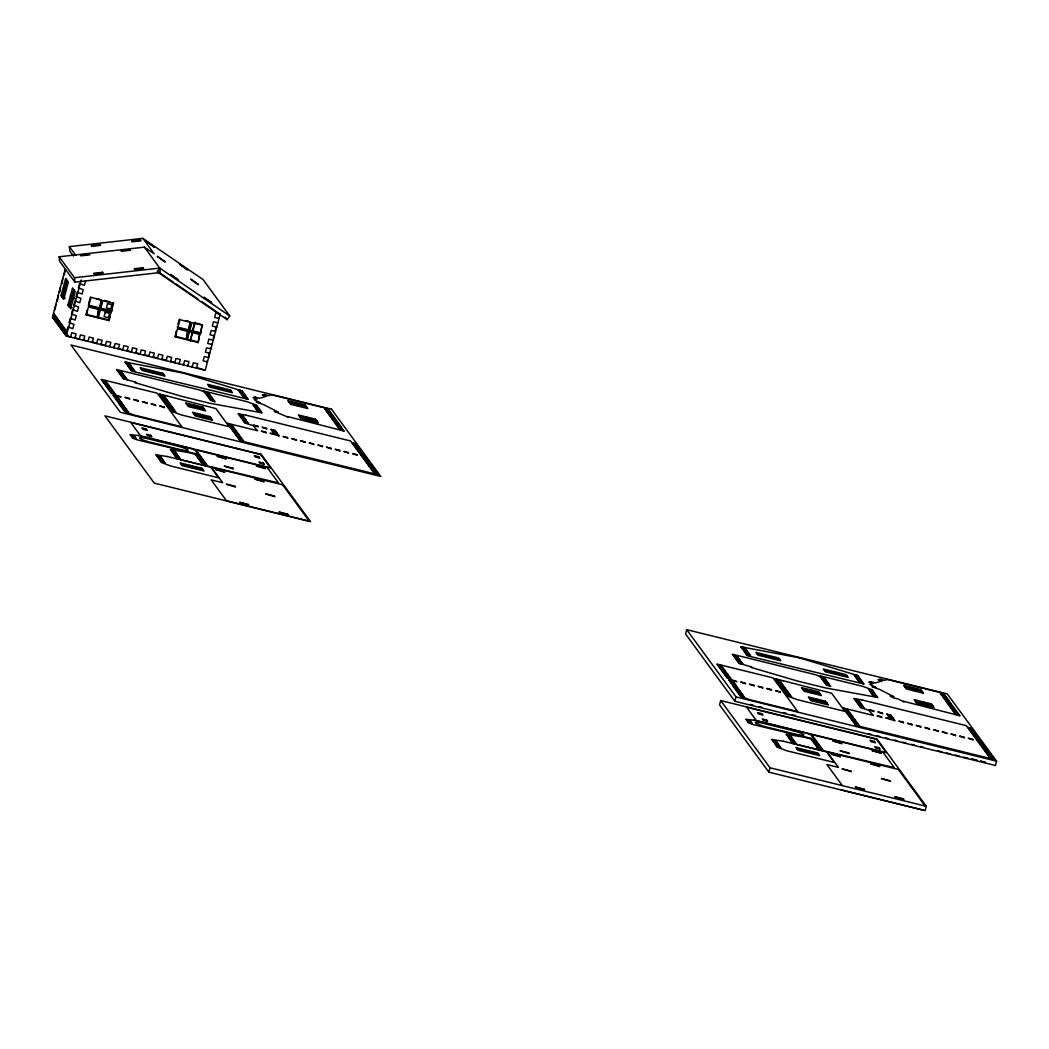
<?xml version="1.0" encoding="UTF-8"?>
<svg xmlns="http://www.w3.org/2000/svg" width="1049" height="1049" viewBox="0 0 1049 1049"><rect width="100%" height="100%" fill="white"/><g stroke="black" fill="none" stroke-linecap="round" stroke-linejoin="round"><path stroke-width="1.5" d="M52.961 317.886L54.115 313.559L53.473 318.594M53.984 319.289L55.138 314.949L54.509 319.997M62.337 297.457L61.052 295.713L63.202 287.649L64.487 289.406L62.337 297.457L65.235 298.178M55.02 320.692L56.174 316.352L55.531 321.387M56.043 322.095L57.197 317.755L56.554 322.79M57.066 323.498L58.219 319.158L57.59 324.193M58.101 324.902L59.255 320.561L58.613 325.596M59.124 326.291L60.278 321.964L59.636 327M60.147 327.694L61.301 323.354L60.658 328.403M61.183 329.098L62.337 324.757L61.694 329.806M69.221 306.846L67.936 305.089L70.073 297.037L71.358 298.781L69.221 306.846L72.237 307.737M71.647 297.706L70.362 295.949L72.512 287.885L73.797 289.642L71.647 297.706L74.545 298.414M62.206 330.501L63.36 326.16L62.717 331.196M71.778 297.877L73.928 289.812L75.2 291.57L73.063 299.634L71.778 297.877L74.676 298.585M63.228 331.904L64.382 327.563L63.74 332.599M64.264 333.307L65.418 328.966L64.776 334.002M201.788 301.627L220.146 314.175L205.211 370.284L66.257 336.034L81.193 279.939M85.533 281.001L84.379 285.341L79.514 283.571L78.36 287.911L83.225 289.681L82.071 294.022L77.206 292.251L76.052 296.579L80.917 298.349L79.763 302.689L74.899 300.919L73.745 305.259L78.609 307.029L77.456 311.369L72.591 309.599L71.437 313.939L76.302 315.71L75.148 320.037L70.283 318.267L69.129 322.607L73.994 324.377L72.84 328.717L67.975 326.947L65.746 335.339L70.598 337.109L71.752 332.769L76.105 333.831L74.951 338.171L74.427 337.476L79.291 339.247L80.445 334.906L84.785 335.982L83.632 340.309L83.12 339.614L87.972 341.384L89.126 337.044L93.466 338.119L92.312 342.459L91.801 341.751L96.652 343.521L97.806 339.181L102.146 340.256L100.992 344.597L100.481 343.888L105.346 345.672L106.5 341.331L110.84 342.394L109.686 346.734L109.175 346.039M97.177 317.65L98.803 308.891L97.177 317.65L86.32 314.975L86.883 310.255M88.601 303.79L90.384 297.077L101.753 300.447L99.616 308.511L88.759 305.836L90.896 297.772M86.32 314.975L88.47 306.924L99.327 309.599M99.616 308.511L101.242 299.752L96.587 298.598M111.548 311.448L113.187 302.689L111.548 311.448L100.691 308.773L101.609 302.702M100.691 308.773L102.841 300.722L113.698 303.397M109.122 320.601L110.748 311.841L109.122 320.601L98.265 317.926L100.402 309.861L111.26 312.536M148.761 356.372L149.915 352.031L154.255 353.093L153.102 357.434M157.455 358.509L158.609 354.169L162.949 355.244L161.795 359.571M166.135 360.646L167.289 356.306L171.63 357.381L170.476 361.721M186.197 339.588L187.823 330.828L186.197 339.588L175.34 336.913L176.258 330.841M177.976 324.39L179.405 319.014M175.34 336.913L177.478 328.862L188.335 331.536M188.623 330.448L190.262 321.689L188.623 330.448L177.766 327.773L179.917 319.709L190.774 322.384M187.128 337.817L188.558 332.441M200.569 333.385L202.195 324.626L200.569 333.385L189.712 330.71L190.984 323.302M189.712 330.71L191.862 322.659L202.719 325.334M190.262 340.938L195.271 322.148M199.769 333.779L198.13 342.538L199.769 333.779L192.019 331.864M208.856 353.959L208.594 357.552L204.253 356.49L203.1 360.817L207.44 361.892L206.928 361.197M215.399 329.386L216.16 326.488L216.684 327.183L212.331 326.121L213.485 321.781L217.838 322.856M686.728 629.688L685.574 634.016L734.864 701.27L995.396 765.482L996.55 761.141L947.26 693.887L686.728 629.688L736.018 696.929L996.55 761.141M720.702 700.548L719.548 704.889L768.838 772.13L925.152 810.654L926.306 806.314L877.03 739.073L720.702 700.548L769.992 767.789L926.306 806.314M734.864 701.27L736.018 696.929M768.838 772.13L769.992 767.789M59.15 256.769L74.505 277.71L159.763 268.111L160.195 272.543L74.925 282.155L59.57 261.214L59.15 256.769L144.421 247.158L159.763 268.111L157.18 271.809L227.148 319.67L229.744 315.972L203.047 279.545L142.808 238.346L69.404 246.62L69.837 251.052L73.482 256.035M220.146 314.175L215.792 313.1L214.639 317.441L218.992 318.516L218.467 317.808M103.877 300.394L110.079 301.928M185.607 320.535L188.702 321.309M194.445 322.725L200.647 324.246M70.362 295.949L73.26 296.657M61.052 295.713L63.95 296.421M88.247 305.128L99.104 307.803M100.18 308.078L111.037 310.753M177.255 327.065L188.112 329.74M189.2 330.015L200.057 332.69M91.053 306.977L97.255 308.511M102.999 309.927L109.201 311.448M200.28 334.474L189.423 331.799L187.286 339.863L198.13 342.538M67.936 305.089L70.834 305.81M85.808 314.28L96.665 316.955M97.754 317.218L108.611 319.893M174.829 336.218L185.686 338.893M186.761 339.155L197.618 341.83M68.159 335.378L65.261 334.67L66.415 330.33L66.9 330.999M136.672 352.818L140.081 354.221L141.235 349.894L145.575 350.956L144.421 355.296L143.91 354.601M145.352 354.955L148.25 355.663M154.046 357.093L156.93 357.801M162.726 359.23L165.624 359.951M171.407 361.367L174.816 362.784L175.97 358.443L180.31 359.519L179.156 363.859L178.645 363.151M197.461 367.793L205.211 370.284M750.192 704.43L753.077 705.138M758.873 706.567L761.771 707.275M783.472 712.625L786.37 713.346M792.165 714.762L795.05 715.484M868.152 733.631L871.05 734.339M876.833 735.769L879.731 736.477M885.513 737.906L888.411 738.614M894.207 740.043L897.092 740.764M902.887 742.194L905.785 742.902M911.568 744.331L914.466 745.039M920.261 746.468L923.146 747.176M937.622 750.743L941.963 751.818M946.316 752.894L950.656 753.956M954.996 755.031L959.337 756.093M963.677 757.168L968.017 758.243M841.114 789.831L923.894 810.221M144.421 247.158L154.151 253.819L142.808 238.346M159.763 268.111L229.744 315.972M158.727 272.176L167.302 278.024M168.522 278.864L173.413 282.22M175.865 283.886L197.894 298.965M984.88 761.823L985.391 762.518L980.54 760.748M976.199 759.673L976.711 760.381L971.846 758.611M922.097 691.291L920.812 689.547L912.748 687.554L914.033 689.298L922.228 691.461L923.513 693.219L915.449 691.225L914.164 689.481M912.945 689.036L911.66 687.279L903.595 685.299L904.881 687.043L913.076 689.206L914.361 690.963L906.297 688.97L905.012 687.226M847.081 675.923L846.123 674.625L835.266 671.95L836.223 673.248L847.199 676.094L848.156 677.405L837.299 674.73L836.341 673.419M835.135 672.986L834.178 671.675L823.321 669L824.278 670.311L835.266 673.156L836.21 674.455L825.366 671.78L824.409 670.481M925.048 805.894L898.35 769.468L827.084 751.897L838.426 767.383L826.914 764.551L842.268 785.491M779.656 659.31L778.712 658.011L767.855 655.337L768.812 656.635L779.787 659.48L780.744 660.791L769.887 658.116L768.93 656.805M767.724 656.372L766.767 655.061L755.909 652.386L756.867 653.697L767.855 656.543L768.799 657.841L757.942 655.166L756.998 653.868M818.679 754.218L817.761 752.946L807.389 750.402L808.32 751.661L818.81 754.388L819.741 755.66L809.369 753.103L808.451 751.831M807.232 751.399L806.301 750.127L795.942 747.57L796.873 748.842L807.363 751.569L808.294 752.841L797.922 750.284L796.991 749.012M225.247 317.073L227.148 319.67M215.006 330.828L215.53 331.523L211.177 330.461L210.023 334.788L214.376 335.864L213.852 335.169L213.222 340.204L208.869 339.129L207.715 343.469L212.055 344.544L211.544 343.836M194.498 325.033L193.986 324.338L191.036 338.053M210.39 348.176L210.901 348.884L206.561 347.809L205.407 352.149L209.748 353.211L209.236 352.516M192.832 328.678L193.344 329.373M191.679 333.018L192.19 333.713M196.019 367.438L196.53 368.133L197.684 363.806L193.344 362.731L192.19 367.071L191.679 366.363M187.325 365.301L187.85 365.996L189.004 361.656L184.65 360.594L183.496 364.921L182.985 364.226M69.404 246.62L75.79 255.327M101.242 299.752L101.753 300.447M135.229 352.451L135.741 353.159L136.895 348.819L132.554 347.743L131.4 352.084L126.536 350.314L127.047 351.022L128.201 346.681L123.861 345.606L122.707 349.946L117.855 348.176L118.367 348.871L119.52 344.544L115.18 343.469L114.026 347.809L113.515 347.101M63.91 274.104L64.435 274.799L65.064 269.763L52.45 317.191L66.257 336.034M62.756 278.444L62.114 283.479L61.603 282.771M60.449 287.111L59.806 292.16L59.295 291.452M58.141 295.792L57.498 300.827L56.987 300.132M55.833 304.472L55.191 309.507L54.679 308.799M74.505 277.71L74.925 282.155M65.628 278.51L63.491 286.561L64.776 288.318L66.913 280.253L65.628 278.51M64.605 289.576L62.468 297.641L63.753 299.385L65.89 291.32L64.605 289.576M67.044 280.437L64.894 288.488L66.179 290.245L68.329 282.181L67.044 280.437M71.489 298.965L69.339 307.016L70.624 308.773L72.774 300.709L71.489 298.965M105.241 312.287L104.087 316.628L108.427 317.69L109.581 313.349L105.241 312.287M107.536 303.62L106.395 307.947L110.735 309.022L111.889 304.695L107.536 303.62M135.937 382.321L134.901 382.61L181.923 396.404L209.38 403.17L262.132 412.834L256.769 410.356L261.109 411.431L260.598 410.723L255.746 408.953L260.086 410.028L259.575 409.32L254.71 407.55L259.051 408.625L258.539 407.93L253.688 406.16L258.028 407.222L257.516 406.527L252.665 404.757L257.005 405.819L256.494 405.124L246.817 401.623L203.493 390.949L204.529 392.352L208.869 393.427L199.153 389.887L116.544 369.523L117.567 370.926L122.431 372.697L118.078 371.621L118.603 372.329L123.454 374.1L119.114 373.024L119.625 373.732L124.477 375.503L120.137 374.427L120.648 375.122L125.513 376.893L121.16 375.83L121.684 376.525L126.536 378.296L122.195 377.234L122.707 377.928L127.532 379.659L123.179 378.584L135.937 382.321M183.483 373.129L124.87 362.023L129.211 363.098L129.735 363.793L125.382 362.718L130.246 364.488L130.758 365.196L126.418 364.121L131.781 366.599L127.44 365.524L127.952 366.232L132.817 368.002L128.463 366.927L128.988 367.622L133.839 369.392L129.499 368.33L130.01 369.025L134.862 370.795L130.522 369.733L131.518 371.084L248.39 399.354L243.525 397.584L243.014 396.876L247.354 397.951L241.991 395.473L246.331 396.548L245.82 395.84L240.968 394.07L245.309 395.145L244.797 394.45L239.933 392.68L244.273 393.742L243.761 393.047L238.91 391.277L243.25 392.339L242.739 391.644L237.887 389.874L242.227 390.949L183.483 373.129M255.077 397.047L253.032 397.61L257.28 398.856L254.199 399.708L260.165 402.803L256.271 402.042L264.151 404.862L278.208 412.126L274.313 411.365L288.16 417.266L287.649 416.571L344.321 431.1L339.456 429.329L338.945 428.635L343.285 429.71L338.434 427.94L337.922 427.231L342.262 428.307L336.899 425.828L341.24 426.904L340.728 426.196L335.864 424.425L340.217 425.501L339.692 424.806L334.841 423.035L339.181 424.098L338.67 423.403L333.818 421.632L338.158 422.695L337.647 422L332.782 420.229L337.135 421.305L336.611 420.597L331.759 418.826L336.1 419.902L335.588 419.194L330.737 417.423L335.077 418.499L334.565 417.79L329.714 416.02L334.054 417.096L333.543 416.401L328.678 414.63L333.018 415.692L332.507 414.998L327.655 413.227L331.995 414.289L331.484 413.594L326.632 411.824L330.973 412.886L330.461 412.191L325.596 410.421L329.937 411.496L329.425 410.788L324.574 409.018L328.914 410.093L327.891 408.69L271.73 394.844L268.649 395.709L264.4 394.463L262.342 395.027L266.59 396.273L259.326 398.292L255.077 397.047M751.687 667.007L750.651 667.295L797.673 681.089L825.13 687.856L877.882 697.506L873.03 695.736L872.519 695.041L876.859 696.103L872.007 694.333L871.496 693.638L875.836 694.713L870.972 692.93L870.46 692.235L874.8 693.31L869.437 690.832L873.778 691.907L873.266 691.199L868.415 689.429L872.755 690.504L872.244 689.809L862.566 686.308L819.243 675.635L820.279 677.038L824.619 678.1L814.903 674.559L732.294 654.209L733.317 655.612L738.181 657.382L733.828 656.307L734.352 657.002L739.204 658.772L734.864 657.71L735.375 658.405L740.227 660.175L735.887 659.113L736.398 659.808L741.263 661.578L736.909 660.516L737.434 661.211L742.286 662.981L737.945 661.906L738.457 662.614L743.282 664.332L738.929 663.27L751.687 667.007M799.233 657.802L740.62 646.708L744.974 647.771L745.485 648.479L741.145 647.403L745.996 649.174L746.508 649.882L742.168 648.807L747.019 650.577L747.531 651.272L743.19 650.21L748.566 652.675L744.213 651.613L744.738 652.308L749.589 654.078L745.249 653.016L745.76 653.711L750.612 655.481L746.272 654.406L747.268 655.769L864.14 684.027L859.275 682.256L858.764 681.562L863.104 682.624L858.252 680.853L857.741 680.158L862.081 681.234L857.23 679.464L856.718 678.755L861.059 679.831L856.194 678.06L855.682 677.352L860.023 678.428L854.66 675.949L859 677.025L858.488 676.33L853.637 674.559L857.977 675.622L799.233 657.802M870.827 681.719L868.782 682.296L873.03 683.542L869.949 684.394L875.915 687.475L872.021 686.715L879.901 689.534L893.958 696.798L890.063 696.038L894.036 698.096L897.931 698.857L903.91 701.951L903.399 701.243L960.071 715.785L955.206 714.015L954.695 713.32L959.035 714.382L954.184 712.612L953.672 711.917L958.012 712.979L953.161 711.209L952.649 710.514L956.99 711.589L952.138 709.819L951.613 709.111L955.967 710.186L951.102 708.416L950.591 707.708L954.931 708.783L950.079 707.013L949.568 706.305L953.908 707.38L949.057 705.61L948.532 704.915L952.885 705.977L948.021 704.207L947.509 703.512L951.849 704.574L946.998 702.804L946.486 702.109L950.827 703.184L945.464 700.706L949.804 701.781L949.293 701.073L944.428 699.303L948.768 700.378L948.257 699.67L943.405 697.9L947.745 698.975L947.234 698.28L942.382 696.51L946.722 697.572L946.211 696.877L941.346 695.107L945.7 696.169L945.175 695.474L940.324 693.704L944.664 694.766L943.641 693.376L887.48 679.529L884.399 680.381L880.15 679.136L878.092 679.713L882.34 680.958L875.076 682.965L870.827 681.719M100.088 244.679L91.145 245.676L91.656 246.384L100.599 245.374L100.088 244.679M140.5 240.116L131.558 241.126L132.069 241.834L141.012 240.824L140.5 240.116M89.309 254.133L80.367 255.143L80.878 255.838L89.834 254.828L89.309 254.133M129.853 249.557L120.91 250.567L121.422 251.275L130.364 250.265L129.853 249.557M102.605 272.268L93.663 273.278L94.174 273.986L103.13 272.976L102.605 272.268M143.149 267.705L134.206 268.714L134.718 269.409L143.661 268.413L143.149 267.705M187.732 452.381L170.253 449.615L174.593 450.677L175.104 451.385L170.764 450.309L175.616 452.08L176.127 452.775L171.787 451.713L176.652 453.483L177.163 454.178L172.823 453.116L178.186 455.581L173.846 454.519L174.357 455.214L179.209 456.984L174.868 455.909L175.38 456.617L180.244 458.387L175.904 457.312L176.888 458.662L207.282 466.162L201.854 463.592L206.194 464.668L205.683 463.96L200.818 462.189L205.158 463.265L204.647 462.57L199.795 460.786L204.135 461.862L203.624 461.167L198.772 459.396L203.113 460.459L202.601 459.764L197.737 457.993L202.09 459.056L201.565 458.361L196.714 456.59L201.054 457.666L200.543 456.958L195.691 455.187L200.031 456.263L199.31 455.279L187.732 452.381M803.482 737.067L786.003 734.287L790.343 735.362L790.854 736.057L786.514 734.995L791.366 736.765L791.89 737.46L787.537 736.398L792.913 738.863L788.573 737.788L789.084 738.496L793.936 740.266L789.595 739.191L790.107 739.899L794.958 741.669L790.618 740.594L791.13 741.289L795.994 743.059L791.654 741.997L792.638 743.348L823.032 750.835L817.604 748.278L821.944 749.34L821.433 748.645L816.568 746.875L820.921 747.95L820.397 747.242L815.545 745.472L819.885 746.547L819.374 745.839L814.522 744.069L818.863 745.144L818.351 744.449L813.486 742.666L817.84 743.741L817.315 743.046L812.464 741.276L816.804 742.338L816.292 741.643L811.441 739.873L815.781 740.935L815.06 739.965L803.482 737.067M331.51 409.215L70.978 345.003L120.268 412.244L380.8 476.456L331.51 409.215M295.91 402.606L287.846 400.613L289.131 402.37L297.195 404.35L295.91 402.606M305.062 404.862L296.998 402.868L298.283 404.626L306.347 406.606L305.062 404.862M297.326 404.534L289.262 402.541L290.547 404.298L298.611 406.278L297.326 404.534M306.478 406.789L298.414 404.796L299.699 406.553L307.763 408.533L306.478 406.789M151.017 370.389L140.16 367.714L141.117 369.012L151.974 371.687L151.017 370.389M162.962 373.326L152.105 370.651L153.049 371.949L163.906 374.624L162.962 373.326M218.428 387.002L207.571 384.327L208.528 385.626L219.385 388.3L218.428 387.002M230.374 389.94L219.516 387.265L220.474 388.563L231.331 391.238L230.374 389.94M152.092 371.857L141.248 369.182L142.192 370.494L153.049 373.169L152.092 371.857M164.037 374.808L153.18 372.133L154.137 373.431L164.995 376.106L164.037 374.808M219.516 388.471L208.659 385.796L209.616 387.094L220.46 389.782L219.516 388.471M231.449 391.421L220.592 388.746L221.549 390.044L232.406 392.719L231.449 391.421M306.439 416.964L298.375 414.971L299.647 416.728L307.724 418.708L306.439 416.964M315.592 419.22L307.527 417.227L308.812 418.984L316.877 420.977L315.592 419.22M209.38 394.122L205.04 393.06L209.892 394.83L209.38 394.122M307.855 418.892L299.778 416.899L301.063 418.656L309.127 420.636L307.855 418.892M317.008 421.147L308.93 419.154L310.216 420.911L318.293 422.891L317.008 421.147M210.403 395.525L206.063 394.45L210.915 396.22L210.403 395.525M211.426 396.928L207.086 395.853L211.95 397.623L211.426 396.928M212.462 398.332L208.122 397.256L212.973 399.026L212.462 398.332M213.485 399.721L209.144 398.659L213.996 400.43L213.485 399.721M214.507 401.124L210.167 400.062L215.032 401.833L214.507 401.124M105.162 380.354L101.11 379.358L102.133 380.761L106.985 382.531L102.645 381.456L103.156 382.164L108.008 383.934L103.667 382.859L104.179 383.554L109.044 385.324L104.703 384.262L105.215 384.957L110.066 386.727L105.726 385.665L106.237 386.36L111.089 388.13L106.749 387.068L107.26 387.763L112.125 389.533L107.772 388.458L108.296 389.166L113.148 390.936L108.808 389.861L109.319 390.569L114.171 392.339L109.83 391.264L110.342 391.959L115.206 393.729L110.853 392.667L111.378 393.362L121.133 396.981L112.912 395.473L117.763 397.243L118.275 397.938L113.935 396.863L118.799 398.633L119.311 399.341L114.97 398.266L119.822 400.036L120.333 400.744L115.993 399.669L120.845 401.439L121.356 402.147L117.016 401.072L121.881 402.842L122.392 403.537L118.052 402.475L123.415 404.94L119.075 403.878L119.586 404.573L124.438 406.343L120.097 405.268L120.609 405.976L125.474 407.746L121.12 406.671L121.645 407.379L126.496 409.149L122.156 408.074L122.667 408.782L127.519 410.552L123.179 409.477L123.69 410.172L128.555 411.942L124.202 410.88L124.726 411.575L134.141 415.05L181.91 426.825L157.271 393.191L105.162 380.354M246.174 415.234L238.005 413.791L242.857 415.574L243.368 416.269L239.028 415.194L243.879 416.964L244.391 417.672L240.051 416.597L244.915 418.367L245.427 419.076L241.086 418L245.938 419.77L246.449 420.465L242.109 419.403L247.472 421.868L243.132 420.806L243.643 421.501L248.508 423.272L244.155 422.209L244.719 422.97L252.927 425.566L257.634 430.746L227.227 423.258L232.603 425.724L228.249 424.648L228.774 425.356L233.625 427.127L229.285 426.051L229.797 426.759L234.648 428.53L230.308 427.454L230.819 428.162L235.684 429.933L231.331 428.857L231.855 429.552L236.707 431.323L232.367 430.26L232.878 430.955L237.73 432.726L233.389 431.663L233.901 432.358L238.752 434.129L234.412 433.067L234.924 433.762L239.788 435.532L235.448 434.456L235.959 435.165L240.811 436.935L236.471 435.859L236.982 436.568L241.834 438.338L237.494 437.263L238.005 437.957L242.87 439.741L238.529 438.666L239.041 439.361L243.866 441.104L239.526 440.029L240.011 440.698L378.964 474.935L374.113 473.165L373.601 472.47L377.942 473.545L373.077 471.775L372.565 471.067L376.919 472.142L372.054 470.372L371.543 469.664L375.883 470.739L371.031 468.969L370.52 468.26L374.86 469.336L370.009 467.566L369.484 466.871L373.837 467.933L368.973 466.162L368.461 465.468L372.801 466.53L367.95 464.759L367.438 464.064L371.779 465.127L366.927 463.356L366.416 462.661L370.756 463.737L365.891 461.966L365.38 461.258L369.72 462.334L364.868 460.563L364.357 459.855L368.697 460.931L363.846 459.16L363.334 458.465L367.674 459.528L362.81 457.757L362.298 457.062L366.639 458.125L361.839 456.433L361.328 455.725L365.668 456.8L360.764 454.951L360.253 454.256L364.593 455.332L359.741 453.561L359.217 452.853L363.57 453.929L358.706 452.158L358.194 451.45L362.534 452.525L357.683 450.755L357.171 450.047L361.512 451.122L356.66 449.352L356.136 448.657L360.489 449.719L355.624 447.949L355.113 447.254L359.453 448.316L354.601 446.546L354.09 445.851L358.43 446.926L353.579 445.143L353.067 444.448L357.407 445.523L352.543 443.753L352.031 443.045L356.372 444.12L351.52 442.35L350.497 440.947L246.174 415.234M167.604 396.102L159.212 394.031L164.064 395.801L164.575 396.496L160.235 395.434L165.086 397.204L165.611 397.899L161.258 396.837L166.122 398.607L166.634 399.302L162.293 398.227L167.145 399.997L167.656 400.705L163.316 399.63L168.168 401.4L168.692 402.108L164.339 401.033L169.204 402.803L169.715 403.498L165.375 402.436L170.226 404.206L170.738 404.901L166.398 403.839L171.249 405.609L171.761 406.304L167.42 405.242L172.285 407.012L172.797 407.707L168.456 406.632L173.308 408.402L173.819 409.11L169.479 408.035L174.331 409.805L174.842 410.513L170.502 409.438L175.878 411.916L171.538 410.841L172.023 411.51L181.411 414.945L229.18 426.707L215.884 408.572L167.604 396.102M193.803 404.927L185.725 402.934L187.01 404.678L195.075 406.671L193.803 404.927M202.955 407.182L194.878 405.189L196.163 406.933L204.24 408.926L202.955 407.182M195.206 406.842L187.142 404.862L188.427 406.606L196.491 408.599L195.206 406.842M204.358 409.097L196.294 407.117L197.579 408.861L205.643 410.854L204.358 409.097M257.752 426.169L253.399 425.107L258.264 426.877L257.752 426.169M266.433 428.32L262.093 427.245L266.944 429.015L266.433 428.32M275.113 430.457L270.773 429.382L275.625 431.152L275.113 430.457M276.136 431.86L271.796 430.785L276.661 432.555L276.136 431.86M200.674 414.303L192.61 412.323L193.895 414.067L201.959 416.06L200.674 414.303M209.826 416.558L201.762 414.578L203.047 416.322L211.111 418.315L209.826 416.558M277.172 433.263L272.832 432.188L277.683 433.958L277.172 433.263M278.195 434.653L270.026 433.224L279.231 436.069L278.195 434.653M202.09 416.23L194.013 414.25L195.298 415.994L203.375 417.987L202.09 416.23M211.242 418.485L203.178 416.505L204.45 418.249L212.527 420.243L211.242 418.485M129.302 398.41L124.962 397.348L129.814 399.118L129.302 398.41M137.996 400.561L133.643 399.485L138.507 401.256L137.996 400.561M146.676 402.698L142.336 401.623L147.188 403.393L146.676 402.698M155.357 404.835L151.017 403.773L155.868 405.543L155.357 404.835M164.037 406.973L159.697 405.911L164.562 407.681L164.037 406.973M265.685 432.162L261.345 431.087L266.197 432.857L265.685 432.162M287.4 437.512L283.06 436.436L287.911 438.207L287.4 437.512M296.08 439.649L291.74 438.574L296.592 440.344L296.08 439.649M304.774 441.786L300.42 440.724L305.285 442.494L304.774 441.786M313.454 443.924L309.114 442.862L313.966 444.632L313.454 443.924M322.122 446.061L317.795 444.999L322.633 446.769L322.122 446.061M330.815 448.211L326.462 447.136L331.327 448.906L330.815 448.211M339.496 450.349L335.156 449.274L340.007 451.044L339.496 450.349M348.176 452.486L343.836 451.411L348.688 453.181L348.176 452.486M356.857 454.623L352.516 453.561L357.381 455.332L356.857 454.623M261.28 454.387L104.952 415.863L154.242 483.117L310.556 521.641L261.28 454.387M260.663 454.545L130.823 422.537L140.618 435.899L270.458 467.893L260.663 454.545M146.231 429.002L141.89 427.926L142.913 429.329L147.253 430.392L146.231 429.002M258.697 456.708L254.356 455.646L255.379 457.049L259.732 458.111L258.697 456.708M150.886 435.348L146.545 434.273L147.568 435.676L151.908 436.751L150.886 435.348M263.351 463.055L259.011 461.993L260.034 463.396L264.374 464.458L263.351 463.055M138.219 435.519L129.984 434.64L134.836 436.41L135.347 437.105L131.007 436.03L136.383 438.508L132.03 437.433L132.554 438.141L137.406 439.911L198.274 454.335L195.18 450.126L190.328 448.356L138.219 435.519M267.141 467.434L195.888 449.864L207.741 466.044L278.483 482.907L267.141 467.434M178.068 446.205L147.096 438.574A11.591 1.416 14.9 0 0 139.701 438.18A11.591 1.416 14.9 0 0 149.666 442.075L180.638 449.706A11.591 1.416 14.9 0 0 188.046 450.1A11.591 1.416 14.9 0 0 178.068 446.205M225.692 458.361L217.012 456.223L226.204 459.069L225.692 458.361M264.925 468.038L256.244 465.887L265.449 468.733L264.925 468.038M232.93 468.234L224.237 466.097L233.442 468.929L232.93 468.234M167.447 456.538L155.737 454.794L160.589 456.564L161.1 457.259L156.76 456.197L161.625 457.967L162.136 458.662L157.796 457.6L162.647 459.37L163.159 460.065L158.819 459.003L164.182 461.468L159.841 460.393L160.353 461.101L165.218 462.871L160.877 461.796L161.389 462.504L170.856 466.031L218.612 477.806L210.875 467.238L167.447 456.538M282.601 484.782L211.334 467.225L222.676 482.697L211.164 479.865L226.518 500.806L309.298 521.209L282.601 484.782M224.158 471.526L215.478 469.388L224.683 472.234L224.158 471.526M263.522 481.229L254.841 479.091L264.033 481.924L263.522 481.229M190.551 465.441L180.192 462.897L181.123 464.156L191.482 466.713L190.551 465.441M202.011 468.274L191.639 465.717L192.57 466.975L202.929 469.532L202.011 468.274M191.613 466.884L181.241 464.34L182.172 465.599L192.544 468.156L191.613 466.884M203.06 469.716L192.701 467.159L193.619 468.418L203.991 470.975L203.06 469.716M235.002 486.316L226.309 484.166L235.514 487.011L235.002 486.316M274.353 496.007L265.672 493.869L274.864 496.715L274.353 496.007M248.298 504.451L239.605 502.314L248.81 505.159L248.298 504.451M287.649 514.154L278.968 512.017L288.16 514.849L287.649 514.154M922.189 701.65L914.125 699.657L915.41 701.414L923.474 703.394L922.189 701.65M931.342 703.905L923.277 701.912L924.562 703.669L932.627 705.649L931.342 703.905M825.13 678.808L820.79 677.733L825.642 679.503L825.13 678.808M923.605 703.577L915.528 701.584L916.813 703.328L924.89 705.321L923.605 703.577M932.758 705.833L924.68 703.84L925.965 705.584L934.043 707.577L932.758 705.833M826.153 680.211L821.813 679.136L826.664 680.906L826.153 680.211M827.189 681.601L822.836 680.539L827.7 682.309L827.189 681.601M828.212 683.004L823.871 681.942L828.723 683.712L828.212 683.004M829.235 684.407L824.894 683.332L829.746 685.102L829.235 684.407M830.257 685.81L825.917 684.735L830.782 686.505L830.257 685.81M720.912 665.04L716.86 664.043L717.883 665.433L722.735 667.203L718.395 666.141L718.906 666.836L723.758 668.606L719.417 667.544L719.929 668.239L724.793 670.009L720.453 668.947L720.965 669.642L725.816 671.412L721.476 670.337L721.987 671.045L726.839 672.815L722.499 671.74L723.01 672.448L727.875 674.219L723.535 673.143L724.046 673.838L728.898 675.608L724.557 674.546L725.069 675.241L729.92 677.011L725.58 675.949L726.092 676.644L730.956 678.415L726.603 677.352L727.127 678.047L736.883 681.653L728.662 680.145L733.513 681.916L734.038 682.624L729.684 681.548L734.549 683.319L735.061 684.027L730.72 682.951L735.572 684.722L736.083 685.417L731.743 684.354L737.106 686.82L732.766 685.758L733.277 686.452L738.142 688.223L733.802 687.147L734.313 687.856L739.165 689.626L734.824 688.55L735.336 689.259L740.188 691.029L735.847 689.954L736.359 690.662L741.223 692.432L736.87 691.357L737.395 692.052L742.246 693.822L737.906 692.76L738.417 693.455L743.269 695.225L738.929 694.163L739.44 694.858L744.305 696.628L739.951 695.566L740.476 696.261L749.891 699.735L797.66 711.497L773.021 677.877L720.912 665.04M861.924 699.919L853.755 698.477L858.606 700.247L859.118 700.955L854.778 699.88L859.629 701.65L860.141 702.345L855.8 701.283L860.665 703.053L861.177 703.748L856.836 702.686L861.688 704.456L862.199 705.151L857.859 704.089L862.711 705.859L863.222 706.554L858.882 705.479L864.258 707.957L859.918 706.882L860.468 707.642L868.677 710.239L873.384 715.431L842.976 707.931L847.841 709.701L848.353 710.409L844.012 709.334L849.375 711.812L845.035 710.737L845.546 711.432L850.398 713.202L846.058 712.14L846.569 712.835L851.434 714.605L847.081 713.543L847.605 714.238L852.457 716.008L848.116 714.946L848.628 715.641L853.48 717.411L849.139 716.336L849.651 717.044L854.515 718.814L850.162 717.739L850.687 718.447L855.538 720.217L851.198 719.142L851.709 719.837L856.561 721.62L852.221 720.545L852.732 721.24L857.584 723.01L853.243 721.948L853.755 722.643L858.62 724.413L854.279 723.351L854.791 724.046L859.616 725.777L855.276 724.715L855.761 725.384L994.714 759.62L989.863 757.85L989.351 757.155L993.691 758.217L988.84 756.447L988.315 755.752L992.669 756.814L987.804 755.044L987.293 754.349L991.633 755.424L986.781 753.654L986.27 752.946L990.61 754.021L985.758 752.251L985.234 751.543L989.587 752.618L984.723 750.848L984.211 750.14L988.551 751.215L983.7 749.445L983.188 748.75L987.529 749.812L982.677 748.042L982.166 747.347L986.506 748.409L981.641 746.639L981.13 745.944L985.47 747.006L980.618 745.236L980.107 744.541L984.447 745.616L979.596 743.846L979.084 743.138L983.424 744.213L978.56 742.443L978.048 741.735L982.402 742.81L977.589 741.105L977.078 740.41L981.418 741.473L976.514 739.637L976.003 738.942L980.343 740.004L975.491 738.234L974.967 737.539L979.32 738.601L974.455 736.831L973.944 736.136L978.284 737.211L973.433 735.441L972.921 734.733L977.262 735.808L972.41 734.038L971.899 733.33L976.239 734.405L971.374 732.635L970.863 731.927L975.203 733.002L970.351 731.232L969.84 730.537L974.18 731.599L969.328 729.829L968.817 729.134L973.157 730.196L968.293 728.426L967.781 727.731L972.121 728.806L967.27 727.023L966.247 725.633L861.924 699.919M783.354 680.775L774.962 678.716L779.813 680.486L780.325 681.181L775.985 680.106L780.849 681.876L781.361 682.584L777.021 681.509L781.872 683.279L782.384 683.987L778.043 682.912L783.406 685.377L779.066 684.315L779.577 685.01L784.442 686.78L780.089 685.718L780.613 686.413L785.465 688.183L781.125 687.121L781.636 687.816L786.488 689.586L782.148 688.511L782.659 689.219L787.511 690.989L783.17 689.914L783.682 690.622L788.546 692.392L784.206 691.317L784.718 692.025L789.569 693.795L785.229 692.72L785.74 693.415L790.592 695.185L786.252 694.123L786.763 694.818L791.628 696.588L787.288 695.526L787.773 696.182L797.161 699.617L844.93 711.392L831.634 693.245L783.354 680.775M809.553 689.599L801.475 687.62L802.76 689.363L810.825 691.357L809.553 689.599M818.705 691.855L810.628 689.875L811.913 691.619L819.99 693.612L818.705 691.855M810.956 691.527L802.891 689.534L804.177 691.291L812.241 693.284L810.956 691.527M820.108 693.782L812.044 691.802L813.329 693.546L821.393 695.539L820.108 693.782M873.502 710.855L869.149 709.78L874.014 711.563L873.502 710.855M882.183 712.992L877.843 711.93L882.694 713.7L882.183 712.992M890.863 715.143L886.523 714.067L891.375 715.838L890.863 715.143M891.886 716.533L887.546 715.47L892.411 717.241L891.886 716.533M816.424 698.988L808.359 696.995L809.644 698.752L817.709 700.745L816.424 698.988M825.576 701.243L817.512 699.25L818.797 701.007L826.861 703L825.576 701.243M892.922 717.936L888.582 716.873L893.433 718.644L892.922 717.936M893.945 719.339L885.776 717.909L894.981 720.755L893.945 719.339M745.052 683.096L740.712 682.034L745.564 683.804L745.052 683.096M753.746 685.233L749.392 684.171L754.257 685.941L753.746 685.233M762.426 687.383L758.086 686.308L762.938 688.078L762.426 687.383M771.107 689.521L766.767 688.446L771.618 690.216L771.107 689.521M779.8 691.658L775.447 690.583L780.312 692.353L779.8 691.658M817.84 700.916L809.762 698.922L811.047 700.68L819.125 702.66L817.84 700.916M826.992 703.171L818.928 701.178L820.2 702.935L828.277 704.915L826.992 703.171M881.435 716.834L877.095 715.772L881.947 717.542L881.435 716.834M903.15 722.184L898.809 721.122L903.661 722.892L903.15 722.184M911.83 724.334L907.49 723.259L912.342 725.029L911.83 724.334M920.524 726.472L916.17 725.397L921.035 727.167L920.524 726.472M929.204 728.609L924.864 727.534L929.716 729.304L929.204 728.609M937.872 730.747L933.544 729.684L938.383 731.441L937.872 730.747M946.565 732.884L942.212 731.822L947.077 733.592L946.565 732.884M955.246 735.021L950.905 733.959L955.757 735.729L955.246 735.021M963.926 737.172L959.586 736.096L964.437 737.867L963.926 737.172M972.62 739.309L968.266 738.234L973.131 740.004L972.62 739.309M876.413 739.217L746.573 707.223L756.368 720.571L886.208 752.579L876.413 739.217M761.98 713.674L757.64 712.612L758.663 714.002L763.003 715.077L761.98 713.674M874.446 741.394L870.106 740.319L871.142 741.722L875.482 742.797L874.446 741.394M766.635 720.02L762.295 718.958L763.318 720.361L767.658 721.424L766.635 720.02M879.101 747.74L874.761 746.678L875.784 748.068L880.137 749.143L879.101 747.74M753.969 720.204L745.734 719.312L750.586 721.083L751.097 721.791L746.757 720.715L752.133 723.194L747.78 722.118L748.304 722.827L753.156 724.597L814.024 739.021L810.929 734.811L806.078 733.041L753.969 720.204M882.891 752.107L811.638 734.549L823.491 750.73L894.233 767.593L882.891 752.107M793.818 730.878L762.846 723.246A11.591 1.416 14.9 0 0 755.45 722.866A11.591 1.416 14.9 0 0 765.416 726.747L796.388 734.392A11.591 1.416 14.9 0 0 803.796 734.772A11.591 1.416 14.9 0 0 793.818 730.878M841.442 743.046L832.762 740.909L841.954 743.741L841.442 743.046M880.675 752.71L871.994 750.573L881.199 753.418L880.675 752.71M848.68 752.907L839.987 750.769L849.192 753.615L848.68 752.907M783.197 741.21L771.487 739.479L776.339 741.25L776.85 741.945L772.51 740.882L777.375 742.653L777.886 743.348L773.546 742.272L778.397 744.043L778.909 744.751L774.568 743.675L779.931 746.154L775.591 745.078L776.103 745.773L780.967 747.557L776.627 746.482L777.139 747.176L786.606 750.717L834.361 762.479L826.625 751.91L783.197 741.21M839.921 756.211L831.228 754.074L840.433 756.919L839.921 756.211M879.272 765.914L870.591 763.777L879.783 766.609L879.272 765.914M850.752 770.989L842.059 768.851L851.264 771.697L850.752 770.989M890.103 780.692L881.422 778.555L890.614 781.387L890.103 780.692M864.048 789.136L855.355 786.999L864.56 789.831L864.048 789.136M903.399 798.84L894.718 796.689L903.91 799.535L903.399 798.84M153.81 246.567L146.467 241.545L154.321 247.276L153.81 246.567M187.076 269.331L179.733 264.309L187.587 270.026L187.076 269.331M164.641 261.345L157.298 256.323L165.152 262.053L164.641 261.345M197.907 284.109L190.564 279.086L198.418 284.803L197.907 284.109M177.937 279.493L170.594 274.471L178.448 280.188L177.937 279.493M211.203 302.243L203.86 297.221L211.714 302.951L211.203 302.243"/></g></svg>
